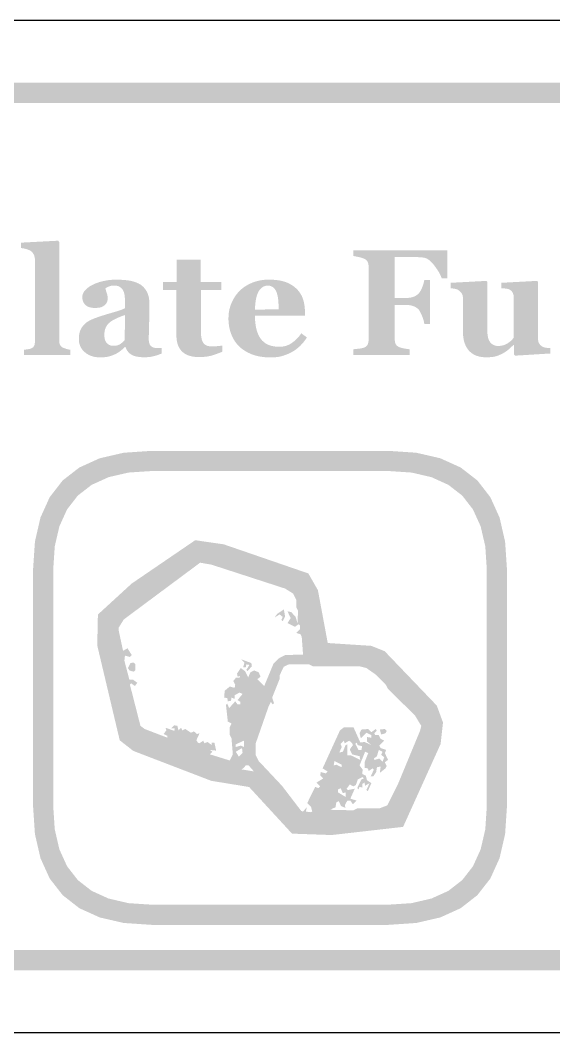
# Model space of a CAD drawing. Header units: millimetres. Extents: x 4 to 272, y 4 to 144.
# Drawn here: x 109.45 to 120.03, y 75.96 to 96.04 of the extents above; entities that cross this region are included whole.
import ezdxf

# ---------------------------------------------------------------- set-up
doc = ezdxf.new("R2010")
doc.units = ezdxf.units.MM
doc.layers.add('CUT', color=1, linetype='Continuous')
doc.layers.add('RASTER', color=7, linetype='Continuous')

msp = doc.modelspace()

# ---------------------------------------------------------------- hatches: boundary and pattern name
at = {"layer": 'RASTER'}
h = msp.add_hatch(color=7, dxfattribs=at)
h.paths.add_polyline_path([(73.2, 92.6), (73.234, 93.116), (73.338, 93.563), (73.509, 93.941), (73.75, 94.25), (74.059, 94.491), (74.438, 94.663), (74.884, 94.766), (75.4, 94.8), (132.6, 94.8), (133.116, 94.766), (133.563, 94.663), (133.941, 94.491), (134.25, 94.25), (134.491, 93.941), (134.663, 93.563), (134.766, 93.116), (134.8, 92.6), (134.8, 79.4), (134.766, 78.884), (134.663, 78.438), (134.491, 78.059), (134.25, 77.75), (133.941, 77.509), (133.563, 77.338), (133.116, 77.234), (132.6, 77.2), (75.4, 77.2), (74.884, 77.234), (74.438, 77.338), (74.059, 77.509), (73.75, 77.75), (73.509, 78.059), (73.338, 78.438), (73.234, 78.884), (73.2, 79.4)])
h.paths.add_polyline_path([(73.6, 92.6), (73.6, 79.4), (73.628, 78.978), (73.712, 78.613), (73.853, 78.303), (74.05, 78.05), (74.303, 77.853), (74.613, 77.712), (74.978, 77.628), (75.4, 77.6), (132.6, 77.6), (133.022, 77.628), (133.388, 77.712), (133.697, 77.853), (133.95, 78.05), (134.147, 78.303), (134.288, 78.613), (134.372, 78.978), (134.4, 79.4), (134.4, 92.6), (134.372, 93.022), (134.288, 93.388), (134.147, 93.697), (133.95, 93.95), (133.697, 94.147), (133.388, 94.288), (133.022, 94.372), (132.6, 94.4), (75.4, 94.4), (74.978, 94.372), (74.613, 94.288), (74.303, 94.147), (74.05, 93.95), (73.853, 93.697), (73.712, 93.388), (73.628, 93.022), (73.6, 92.6)], flags=0)
for points in [[(110.437, 89.4), (109.518, 89.4), (109.518, 89.507), (109.528, 89.508), (109.537, 89.508), (109.546, 89.509), (109.556, 89.51), (109.565, 89.511), (109.574, 89.512), (109.583, 89.513), (109.592, 89.514), (109.601, 89.515), (109.609, 89.517), (109.618, 89.518), (109.626, 89.52), (109.634, 89.522), (109.641, 89.524), (109.649, 89.526), (109.656, 89.529), (109.667, 89.534), (109.677, 89.539), (109.687, 89.544), (109.695, 89.55), (109.703, 89.557), (109.709, 89.564), (109.715, 89.571), (109.719, 89.579), (109.723, 89.588), (109.727, 89.597), (109.73, 89.607), (109.732, 89.618), (109.734, 89.629), (109.735, 89.641), (109.736, 89.653), (109.736, 89.667), (109.736, 91.29), (109.736, 91.303), (109.735, 91.317), (109.733, 91.33), (109.731, 91.343), (109.727, 91.356), (109.724, 91.369), (109.719, 91.381), (109.714, 91.393), (109.708, 91.404), (109.701, 91.415), (109.694, 91.425), (109.687, 91.435), (109.679, 91.444), (109.671, 91.452), (109.662, 91.459), (109.653, 91.465), (109.645, 91.47), (109.636, 91.475), (109.627, 91.48), (109.616, 91.484), (109.604, 91.489), (109.592, 91.493), (109.579, 91.498), (109.564, 91.502), (109.55, 91.506), (109.535, 91.51), (109.522, 91.513), (109.508, 91.516), (109.495, 91.518), (109.483, 91.52), (109.471, 91.522), (109.459, 91.523), (109.459, 91.629), (110.196, 91.668), (110.218, 91.644), (110.218, 89.686), (110.219, 89.672), (110.219, 89.66), (110.221, 89.648), (110.223, 89.637), (110.226, 89.626), (110.229, 89.616), (110.233, 89.606), (110.237, 89.598), (110.242, 89.59), (110.248, 89.582), (110.255, 89.575), (110.262, 89.568), (110.27, 89.561), (110.279, 89.555), (110.289, 89.55), (110.299, 89.545), (110.306, 89.542), (110.314, 89.539), (110.321, 89.536), (110.329, 89.533), (110.337, 89.53), (110.344, 89.527), (110.352, 89.524), (110.36, 89.522), (110.369, 89.519), (110.377, 89.517), (110.386, 89.515), (110.396, 89.513), (110.405, 89.511), (110.415, 89.509), (110.426, 89.508), (110.437, 89.507)], [(117.917, 90.923), (117.805, 90.923), (117.793, 90.954), (117.779, 90.985), (117.764, 91.017), (117.746, 91.049), (117.726, 91.081), (117.704, 91.114), (117.68, 91.148), (117.655, 91.182), (117.628, 91.214), (117.601, 91.243), (117.575, 91.267), (117.55, 91.288), (117.524, 91.305), (117.499, 91.318), (117.475, 91.327), (117.45, 91.332), (117.439, 91.334), (117.426, 91.335), (117.413, 91.336), (117.399, 91.338), (117.384, 91.339), (117.368, 91.34), (117.351, 91.341), (117.333, 91.342), (117.315, 91.343), (117.297, 91.344), (117.28, 91.345), (117.263, 91.346), (117.246, 91.346), (117.23, 91.347), (117.214, 91.347), (117.198, 91.347), (116.875, 91.347), (116.875, 90.531), (117.081, 90.531), (117.103, 90.531), (117.124, 90.532), (117.144, 90.534), (117.163, 90.536), (117.182, 90.539), (117.2, 90.542), (117.217, 90.546), (117.233, 90.551), (117.249, 90.556), (117.265, 90.562), (117.28, 90.57), (117.294, 90.578), (117.308, 90.588), (117.322, 90.598), (117.335, 90.609), (117.348, 90.622), (117.357, 90.632), (117.366, 90.643), (117.375, 90.656), (117.384, 90.671), (117.393, 90.687), (117.401, 90.704), (117.41, 90.723), (117.419, 90.744), (117.427, 90.765), (117.434, 90.785), (117.441, 90.805), (117.446, 90.824), (117.451, 90.842), (117.455, 90.859), (117.458, 90.875), (117.46, 90.891), (117.572, 90.891), (117.572, 90.017), (117.46, 90.017), (117.458, 90.034), (117.455, 90.051), (117.451, 90.07), (117.446, 90.09), (117.44, 90.11), (117.433, 90.132), (117.424, 90.154), (117.415, 90.177), (117.405, 90.2), (117.396, 90.22), (117.387, 90.239), (117.378, 90.256), (117.37, 90.27), (117.362, 90.283), (117.355, 90.294), (117.348, 90.302), (117.337, 90.314), (117.325, 90.324), (117.313, 90.334), (117.299, 90.343), (117.285, 90.351), (117.271, 90.359), (117.255, 90.366), (117.239, 90.372), (117.222, 90.377), (117.205, 90.382), (117.186, 90.386), (117.167, 90.389), (117.147, 90.391), (117.126, 90.393), (117.104, 90.394), (117.081, 90.395), (116.875, 90.395), (116.875, 89.706), (116.875, 89.693), (116.876, 89.681), (116.877, 89.669), (116.879, 89.657), (116.882, 89.646), (116.886, 89.636), (116.89, 89.626), (116.894, 89.616), (116.9, 89.607), (116.906, 89.598), (116.914, 89.59), (116.923, 89.582), (116.933, 89.575), (116.944, 89.568), (116.956, 89.561), (116.97, 89.555), (116.978, 89.552), (116.987, 89.549), (116.997, 89.546), (117.008, 89.543), (117.019, 89.54), (117.032, 89.537), (117.045, 89.534), (117.058, 89.531), (117.072, 89.528), (117.087, 89.526), (117.101, 89.524), (117.115, 89.521), (117.129, 89.519), (117.143, 89.518), (117.156, 89.516), (117.17, 89.514), (117.17, 89.4), (116.05, 89.4), (116.05, 89.514), (116.061, 89.515), (116.073, 89.517), (116.086, 89.518), (116.099, 89.52), (116.114, 89.521), (116.129, 89.523), (116.145, 89.525), (116.163, 89.527), (116.18, 89.529), (116.195, 89.531), (116.209, 89.533), (116.222, 89.536), (116.234, 89.538), (116.244, 89.541), (116.253, 89.544), (116.261, 89.546), (116.273, 89.552), (116.285, 89.558), (116.296, 89.564), (116.305, 89.571), (116.314, 89.578), (116.322, 89.586), (116.328, 89.595), (116.334, 89.604), (116.339, 89.613), (116.343, 89.623), (116.346, 89.634), (116.349, 89.645), (116.352, 89.657), (116.353, 89.67), (116.354, 89.683), (116.354, 89.697), (116.354, 91.164), (116.354, 91.176), (116.353, 91.188), (116.352, 91.199), (116.35, 91.21), (116.347, 91.221), (116.344, 91.231), (116.34, 91.241), (116.336, 91.251), (116.331, 91.26), (116.325, 91.269), (116.317, 91.277), (116.308, 91.285), (116.298, 91.293), (116.287, 91.3), (116.274, 91.307), (116.261, 91.313), (116.25, 91.317), (116.239, 91.322), (116.226, 91.326), (116.213, 91.33), (116.199, 91.334), (116.184, 91.338), (116.169, 91.342), (116.152, 91.345), (116.136, 91.349), (116.121, 91.352), (116.106, 91.355), (116.093, 91.357), (116.081, 91.36), (116.069, 91.362), (116.059, 91.363), (116.05, 91.364), (116.05, 91.479), (117.917, 91.479)], [(113.454, 89.467), (113.43, 89.457), (113.406, 89.447), (113.382, 89.438), (113.357, 89.428), (113.332, 89.419), (113.306, 89.41), (113.28, 89.402), (113.253, 89.393), (113.226, 89.386), (113.197, 89.379), (113.167, 89.373), (113.135, 89.369), (113.101, 89.365), (113.067, 89.363), (113.03, 89.361), (112.993, 89.36), (112.937, 89.362), (112.886, 89.367), (112.838, 89.376), (112.794, 89.388), (112.753, 89.404), (112.716, 89.423), (112.683, 89.446), (112.654, 89.472), (112.628, 89.501), (112.605, 89.533), (112.586, 89.569), (112.571, 89.607), (112.559, 89.648), (112.55, 89.692), (112.545, 89.74), (112.543, 89.79), (112.543, 90.689), (112.279, 90.689), (112.279, 90.847), (112.549, 90.847), (112.549, 91.291), (113.025, 91.291), (113.025, 90.847), (113.435, 90.847), (113.435, 90.689), (113.028, 90.689), (113.028, 89.886), (113.029, 89.845), (113.031, 89.807), (113.035, 89.772), (113.04, 89.74), (113.046, 89.711), (113.055, 89.685), (113.064, 89.663), (113.075, 89.643), (113.089, 89.626), (113.104, 89.612), (113.122, 89.599), (113.142, 89.589), (113.164, 89.581), (113.189, 89.576), (113.217, 89.573), (113.246, 89.571), (113.256, 89.571), (113.268, 89.572), (113.28, 89.572), (113.293, 89.573), (113.308, 89.574), (113.323, 89.575), (113.339, 89.576), (113.356, 89.577), (113.373, 89.579), (113.388, 89.58), (113.403, 89.582), (113.416, 89.583), (113.427, 89.585), (113.438, 89.587), (113.446, 89.589), (113.454, 89.59)], [(119.959, 89.431), (119.261, 89.388), (119.239, 89.409), (119.239, 89.601), (119.23, 89.601), (119.218, 89.589), (119.205, 89.578), (119.193, 89.567), (119.181, 89.556), (119.169, 89.545), (119.157, 89.534), (119.145, 89.523), (119.133, 89.512), (119.12, 89.501), (119.108, 89.491), (119.094, 89.481), (119.08, 89.471), (119.066, 89.461), (119.051, 89.452), (119.035, 89.443), (119.019, 89.434), (119, 89.424), (118.982, 89.415), (118.964, 89.407), (118.946, 89.399), (118.929, 89.392), (118.912, 89.386), (118.894, 89.38), (118.878, 89.375), (118.86, 89.371), (118.841, 89.367), (118.819, 89.363), (118.796, 89.361), (118.771, 89.359), (118.744, 89.357), (118.715, 89.356), (118.684, 89.356), (118.63, 89.358), (118.579, 89.364), (118.532, 89.375), (118.488, 89.389), (118.447, 89.408), (118.41, 89.431), (118.376, 89.458), (118.344, 89.489), (118.317, 89.524), (118.293, 89.563), (118.273, 89.605), (118.256, 89.65), (118.243, 89.699), (118.234, 89.751), (118.228, 89.807), (118.227, 89.866), (118.227, 90.525), (118.226, 90.539), (118.225, 90.552), (118.223, 90.565), (118.221, 90.577), (118.218, 90.588), (118.214, 90.599), (118.21, 90.609), (118.205, 90.618), (118.199, 90.627), (118.193, 90.635), (118.186, 90.644), (118.179, 90.652), (118.171, 90.66), (118.163, 90.667), (118.155, 90.675), (118.146, 90.682), (118.138, 90.687), (118.13, 90.692), (118.122, 90.696), (118.112, 90.701), (118.103, 90.704), (118.092, 90.708), (118.081, 90.711), (118.07, 90.713), (118.058, 90.716), (118.047, 90.718), (118.036, 90.719), (118.025, 90.721), (118.015, 90.723), (118.004, 90.724), (117.995, 90.725), (117.985, 90.726), (117.985, 90.833), (118.695, 90.871), (118.711, 90.849), (118.711, 89.875), (118.712, 89.838), (118.715, 89.804), (118.72, 89.773), (118.726, 89.744), (118.734, 89.717), (118.744, 89.693), (118.756, 89.671), (118.769, 89.652), (118.784, 89.635), (118.801, 89.621), (118.819, 89.608), (118.838, 89.598), (118.858, 89.59), (118.88, 89.585), (118.904, 89.581), (118.928, 89.58), (118.954, 89.581), (118.979, 89.584), (119.003, 89.588), (119.027, 89.594), (119.05, 89.601), (119.072, 89.611), (119.094, 89.622), (119.115, 89.634), (119.135, 89.648), (119.154, 89.662), (119.171, 89.676), (119.187, 89.69), (119.201, 89.705), (119.214, 89.72), (119.226, 89.735), (119.236, 89.75), (119.236, 90.54), (119.236, 90.552), (119.235, 90.564), (119.233, 90.576), (119.231, 90.587), (119.228, 90.598), (119.225, 90.609), (119.221, 90.619), (119.217, 90.629), (119.212, 90.639), (119.206, 90.648), (119.2, 90.657), (119.193, 90.665), (119.186, 90.673), (119.178, 90.68), (119.17, 90.687), (119.161, 90.693), (119.154, 90.698), (119.147, 90.702), (119.138, 90.705), (119.129, 90.708), (119.119, 90.711), (119.109, 90.713), (119.098, 90.715), (119.086, 90.717), (119.073, 90.718), (119.061, 90.72), (119.049, 90.721), (119.036, 90.722), (119.023, 90.723), (119.011, 90.724), (118.998, 90.725), (118.985, 90.726), (118.985, 90.833), (119.696, 90.871), (119.718, 90.849), (119.718, 89.718), (119.718, 89.705), (119.719, 89.693), (119.721, 89.682), (119.723, 89.67), (119.726, 89.66), (119.729, 89.65), (119.733, 89.64), (119.738, 89.631), (119.744, 89.622), (119.75, 89.613), (119.756, 89.605), (119.764, 89.598), (119.771, 89.59), (119.78, 89.583), (119.789, 89.576), (119.798, 89.57), (119.806, 89.566), (119.813, 89.562), (119.822, 89.558), (119.83, 89.555), (119.84, 89.552), (119.85, 89.55), (119.86, 89.548), (119.871, 89.546), (119.882, 89.544), (119.893, 89.543), (119.904, 89.542), (119.915, 89.54), (119.926, 89.54), (119.937, 89.539), (119.948, 89.538), (119.959, 89.538)]]:
    msp.add_hatch(color=7, dxfattribs=at).paths.add_polyline_path(points)
h = msp.add_hatch(color=7, dxfattribs=at)
h.paths.add_polyline_path([(112.251, 89.431), (112.235, 89.424), (112.218, 89.417), (112.2, 89.411), (112.181, 89.404), (112.162, 89.398), (112.142, 89.391), (112.121, 89.385), (112.099, 89.379), (112.077, 89.374), (112.055, 89.369), (112.032, 89.365), (112.009, 89.362), (111.985, 89.359), (111.962, 89.358), (111.937, 89.356), (111.913, 89.356), (111.87, 89.357), (111.829, 89.359), (111.791, 89.364), (111.757, 89.369), (111.725, 89.377), (111.696, 89.386), (111.671, 89.397), (111.648, 89.41), (111.628, 89.424), (111.609, 89.439), (111.592, 89.456), (111.577, 89.475), (111.563, 89.494), (111.551, 89.516), (111.541, 89.538), (111.532, 89.563), (111.523, 89.563), (111.511, 89.55), (111.499, 89.539), (111.487, 89.527), (111.475, 89.516), (111.463, 89.506), (111.451, 89.496), (111.439, 89.487), (111.427, 89.478), (111.416, 89.469), (111.404, 89.461), (111.392, 89.453), (111.38, 89.445), (111.367, 89.438), (111.355, 89.431), (111.342, 89.424), (111.329, 89.418), (111.311, 89.41), (111.295, 89.403), (111.278, 89.396), (111.261, 89.39), (111.245, 89.384), (111.228, 89.379), (111.212, 89.374), (111.196, 89.37), (111.179, 89.366), (111.161, 89.363), (111.141, 89.361), (111.12, 89.358), (111.097, 89.357), (111.072, 89.356), (111.046, 89.355), (111.018, 89.355), (110.976, 89.356), (110.936, 89.361), (110.898, 89.369), (110.861, 89.38), (110.825, 89.394), (110.791, 89.411), (110.759, 89.431), (110.728, 89.455), (110.7, 89.481), (110.675, 89.509), (110.655, 89.539), (110.638, 89.572), (110.625, 89.606), (110.615, 89.642), (110.61, 89.68), (110.608, 89.721), (110.608, 89.744), (110.61, 89.767), (110.612, 89.788), (110.615, 89.809), (110.618, 89.829), (110.623, 89.848), (110.628, 89.866), (110.634, 89.883), (110.641, 89.899), (110.649, 89.915), (110.657, 89.93), (110.666, 89.945), (110.676, 89.96), (110.686, 89.974), (110.697, 89.988), (110.709, 90.001), (110.72, 90.012), (110.732, 90.023), (110.744, 90.033), (110.756, 90.043), (110.769, 90.053), (110.783, 90.062), (110.797, 90.07), (110.811, 90.078), (110.825, 90.086), (110.84, 90.093), (110.856, 90.101), (110.871, 90.108), (110.887, 90.115), (110.904, 90.122), (110.92, 90.129), (110.938, 90.135), (110.971, 90.147), (111.007, 90.16), (111.044, 90.172), (111.083, 90.185), (111.123, 90.197), (111.165, 90.21), (111.209, 90.223), (111.254, 90.236), (111.298, 90.249), (111.34, 90.261), (111.378, 90.273), (111.414, 90.285), (111.446, 90.296), (111.475, 90.308), (111.501, 90.318), (111.523, 90.329), (111.523, 90.469), (111.523, 90.479), (111.523, 90.489), (111.523, 90.5), (111.522, 90.512), (111.521, 90.524), (111.52, 90.537), (111.519, 90.551), (111.518, 90.566), (111.516, 90.581), (111.514, 90.595), (111.511, 90.608), (111.508, 90.621), (111.505, 90.634), (111.501, 90.645), (111.497, 90.657), (111.493, 90.667), (111.487, 90.679), (111.481, 90.69), (111.474, 90.7), (111.466, 90.71), (111.458, 90.72), (111.449, 90.729), (111.439, 90.738), (111.428, 90.746), (111.417, 90.754), (111.405, 90.76), (111.391, 90.766), (111.377, 90.77), (111.362, 90.774), (111.347, 90.776), (111.33, 90.778), (111.313, 90.778), (111.297, 90.778), (111.282, 90.777), (111.267, 90.776), (111.253, 90.774), (111.24, 90.771), (111.228, 90.768), (111.216, 90.764), (111.205, 90.76), (111.194, 90.756), (111.184, 90.751), (111.175, 90.746), (111.166, 90.742), (111.157, 90.737), (111.149, 90.732), (111.142, 90.728), (111.135, 90.723), (111.137, 90.715), (111.138, 90.706), (111.141, 90.696), (111.144, 90.686), (111.147, 90.674), (111.151, 90.662), (111.155, 90.648), (111.16, 90.633), (111.165, 90.618), (111.169, 90.604), (111.173, 90.589), (111.176, 90.574), (111.178, 90.56), (111.179, 90.546), (111.18, 90.532), (111.181, 90.518), (111.18, 90.511), (111.18, 90.504), (111.179, 90.497), (111.177, 90.49), (111.176, 90.482), (111.173, 90.473), (111.171, 90.465), (111.167, 90.455), (111.164, 90.446), (111.16, 90.438), (111.156, 90.43), (111.151, 90.422), (111.146, 90.415), (111.141, 90.408), (111.135, 90.402), (111.129, 90.396), (111.121, 90.389), (111.112, 90.382), (111.103, 90.376), (111.094, 90.37), (111.084, 90.365), (111.074, 90.36), (111.064, 90.355), (111.054, 90.351), (111.043, 90.347), (111.03, 90.344), (111.016, 90.341), (111.001, 90.339), (110.984, 90.337), (110.966, 90.336), (110.947, 90.335), (110.926, 90.335), (110.896, 90.335), (110.868, 90.338), (110.842, 90.343), (110.818, 90.349), (110.795, 90.358), (110.775, 90.368), (110.756, 90.38), (110.74, 90.394), (110.725, 90.409), (110.712, 90.426), (110.701, 90.443), (110.693, 90.462), (110.686, 90.482), (110.681, 90.503), (110.678, 90.525), (110.677, 90.548), (110.678, 90.569), (110.681, 90.588), (110.686, 90.608), (110.693, 90.626), (110.702, 90.644), (110.713, 90.662), (110.727, 90.679), (110.742, 90.696), (110.759, 90.712), (110.776, 90.727), (110.795, 90.741), (110.814, 90.755), (110.835, 90.768), (110.856, 90.781), (110.878, 90.792), (110.901, 90.803), (110.924, 90.814), (110.949, 90.824), (110.974, 90.833), (111, 90.842), (111.027, 90.851), (111.055, 90.858), (111.084, 90.865), (111.113, 90.871), (111.143, 90.877), (111.172, 90.882), (111.201, 90.886), (111.229, 90.89), (111.257, 90.892), (111.284, 90.894), (111.31, 90.895), (111.336, 90.896), (111.371, 90.895), (111.406, 90.895), (111.439, 90.893), (111.472, 90.891), (111.504, 90.889), (111.536, 90.886), (111.567, 90.883), (111.597, 90.879), (111.626, 90.874), (111.655, 90.868), (111.682, 90.861), (111.709, 90.853), (111.736, 90.844), (111.761, 90.833), (111.786, 90.822), (111.811, 90.809), (111.833, 90.796), (111.854, 90.781), (111.873, 90.764), (111.892, 90.746), (111.909, 90.727), (111.926, 90.706), (111.941, 90.684), (111.955, 90.66), (111.967, 90.635), (111.978, 90.608), (111.987, 90.579), (111.995, 90.548), (112.001, 90.516), (112.005, 90.481), (112.007, 90.445), (112.008, 90.406), (112.008, 90.364), (112.008, 90.32), (112.007, 90.274), (112.007, 90.225), (112.006, 90.175), (112.005, 90.123), (112.003, 90.07), (112.002, 90.014), (112, 89.959), (111.999, 89.91), (111.998, 89.865), (111.997, 89.826), (111.996, 89.791), (111.996, 89.761), (111.995, 89.735), (111.995, 89.715), (111.995, 89.699), (111.996, 89.684), (111.998, 89.669), (112, 89.656), (112.003, 89.643), (112.006, 89.632), (112.01, 89.621), (112.015, 89.611), (112.02, 89.602), (112.026, 89.593), (112.033, 89.585), (112.04, 89.578), (112.048, 89.571), (112.057, 89.565), (112.066, 89.559), (112.076, 89.554), (112.082, 89.551), (112.09, 89.549), (112.098, 89.546), (112.108, 89.544), (112.118, 89.543), (112.129, 89.542), (112.141, 89.541), (112.154, 89.54), (112.167, 89.539), (112.18, 89.539), (112.193, 89.539), (112.205, 89.538), (112.217, 89.538), (112.229, 89.538), (112.24, 89.538), (112.251, 89.538)])
h.paths.add_polyline_path([(111.523, 90.194), (111.503, 90.187), (111.483, 90.18), (111.462, 90.172), (111.442, 90.164), (111.421, 90.156), (111.401, 90.148), (111.381, 90.139), (111.361, 90.13), (111.341, 90.121), (111.322, 90.112), (111.305, 90.103), (111.288, 90.093), (111.272, 90.084), (111.256, 90.074), (111.242, 90.065), (111.229, 90.055), (111.216, 90.044), (111.203, 90.033), (111.192, 90.021), (111.181, 90.008), (111.17, 89.995), (111.161, 89.98), (111.152, 89.966), (111.144, 89.95), (111.137, 89.934), (111.131, 89.917), (111.125, 89.899), (111.121, 89.881), (111.118, 89.862), (111.115, 89.842), (111.114, 89.821), (111.113, 89.8), (111.114, 89.772), (111.117, 89.747), (111.121, 89.723), (111.126, 89.701), (111.134, 89.682), (111.143, 89.664), (111.153, 89.648), (111.165, 89.634), (111.179, 89.622), (111.193, 89.612), (111.208, 89.603), (111.223, 89.596), (111.24, 89.59), (111.257, 89.586), (111.275, 89.584), (111.293, 89.583), (111.313, 89.584), (111.332, 89.585), (111.35, 89.588), (111.367, 89.591), (111.383, 89.596), (111.398, 89.602), (111.413, 89.608), (111.426, 89.616), (111.439, 89.625), (111.451, 89.634), (111.463, 89.643), (111.475, 89.653), (111.486, 89.663), (111.497, 89.674), (111.507, 89.686), (111.518, 89.697)], flags=0)
h = msp.add_hatch(color=7, dxfattribs=at)
h.paths.add_polyline_path([(115.131, 89.75), (115.118, 89.729), (115.104, 89.709), (115.09, 89.689), (115.075, 89.669), (115.059, 89.649), (115.042, 89.63), (115.025, 89.611), (115.008, 89.593), (114.989, 89.574), (114.97, 89.557), (114.95, 89.54), (114.93, 89.524), (114.909, 89.508), (114.888, 89.494), (114.866, 89.479), (114.843, 89.466), (114.818, 89.452), (114.794, 89.44), (114.769, 89.428), (114.744, 89.417), (114.719, 89.407), (114.694, 89.398), (114.669, 89.389), (114.644, 89.382), (114.619, 89.375), (114.592, 89.369), (114.565, 89.364), (114.536, 89.36), (114.507, 89.357), (114.477, 89.355), (114.446, 89.354), (114.414, 89.353), (114.36, 89.354), (114.309, 89.357), (114.259, 89.362), (114.212, 89.369), (114.166, 89.377), (114.122, 89.388), (114.08, 89.4), (114.039, 89.415), (114.001, 89.431), (113.964, 89.448), (113.929, 89.467), (113.896, 89.487), (113.864, 89.508), (113.834, 89.531), (113.806, 89.555), (113.779, 89.58), (113.754, 89.607), (113.731, 89.635), (113.71, 89.663), (113.69, 89.694), (113.671, 89.725), (113.655, 89.757), (113.64, 89.791), (113.626, 89.826), (113.614, 89.861), (113.604, 89.898), (113.595, 89.935), (113.588, 89.973), (113.583, 90.012), (113.579, 90.051), (113.576, 90.091), (113.576, 90.132), (113.577, 90.17), (113.579, 90.206), (113.583, 90.243), (113.589, 90.279), (113.597, 90.314), (113.607, 90.35), (113.618, 90.384), (113.631, 90.419), (113.645, 90.453), (113.661, 90.485), (113.678, 90.517), (113.697, 90.548), (113.717, 90.578), (113.739, 90.607), (113.762, 90.635), (113.787, 90.663), (113.812, 90.688), (113.84, 90.712), (113.869, 90.735), (113.899, 90.757), (113.931, 90.777), (113.965, 90.796), (114.001, 90.814), (114.038, 90.831), (114.076, 90.846), (114.116, 90.859), (114.157, 90.87), (114.198, 90.879), (114.241, 90.887), (114.285, 90.892), (114.331, 90.895), (114.377, 90.896), (114.427, 90.895), (114.475, 90.892), (114.52, 90.889), (114.564, 90.883), (114.605, 90.876), (114.643, 90.868), (114.68, 90.857), (114.714, 90.846), (114.746, 90.833), (114.777, 90.819), (114.806, 90.803), (114.834, 90.786), (114.861, 90.769), (114.886, 90.75), (114.91, 90.729), (114.932, 90.708), (114.952, 90.687), (114.971, 90.664), (114.988, 90.641), (115.004, 90.617), (115.019, 90.592), (115.032, 90.566), (115.043, 90.539), (115.054, 90.511), (115.063, 90.483), (115.07, 90.454), (115.077, 90.424), (115.082, 90.395), (115.086, 90.365), (115.089, 90.335), (115.091, 90.304), (115.092, 90.273), (115.092, 90.178), (114.102, 90.178), (114.103, 90.105), (114.109, 90.037), (114.118, 89.973), (114.13, 89.913), (114.147, 89.859), (114.167, 89.808), (114.19, 89.762), (114.217, 89.721), (114.248, 89.684), (114.284, 89.652), (114.323, 89.625), (114.367, 89.603), (114.415, 89.586), (114.467, 89.574), (114.524, 89.567), (114.585, 89.564), (114.619, 89.565), (114.652, 89.569), (114.684, 89.575), (114.716, 89.583), (114.746, 89.594), (114.776, 89.606), (114.805, 89.622), (114.833, 89.64), (114.859, 89.659), (114.885, 89.68), (114.91, 89.702), (114.934, 89.725), (114.957, 89.75), (114.979, 89.775), (115, 89.802), (115.02, 89.831)])
h.paths.add_polyline_path([(114.572, 90.307), (114.572, 90.329), (114.571, 90.351), (114.571, 90.373), (114.57, 90.396), (114.568, 90.418), (114.567, 90.441), (114.565, 90.464), (114.563, 90.487), (114.561, 90.509), (114.558, 90.531), (114.555, 90.551), (114.551, 90.571), (114.547, 90.589), (114.542, 90.606), (114.538, 90.623), (114.532, 90.638), (114.526, 90.654), (114.519, 90.67), (114.511, 90.685), (114.503, 90.698), (114.494, 90.711), (114.485, 90.722), (114.475, 90.732), (114.464, 90.742), (114.453, 90.75), (114.441, 90.757), (114.429, 90.763), (114.415, 90.768), (114.401, 90.772), (114.387, 90.775), (114.371, 90.776), (114.355, 90.777), (114.327, 90.775), (114.301, 90.77), (114.277, 90.761), (114.254, 90.748), (114.232, 90.732), (114.211, 90.713), (114.192, 90.689), (114.175, 90.663), (114.159, 90.632), (114.145, 90.597), (114.133, 90.558), (114.123, 90.515), (114.115, 90.468), (114.108, 90.416), (114.104, 90.361), (114.102, 90.301)], flags=0)
h = msp.add_hatch(color=7, dxfattribs=at)
h.paths.add_polyline_path([(109.7, 85.15), (109.737, 85.701), (109.847, 86.178), (110.03, 86.582), (110.287, 86.913), (110.618, 87.17), (111.022, 87.353), (111.499, 87.463), (112.05, 87.5), (116.75, 87.5), (117.301, 87.463), (117.778, 87.353), (118.182, 87.17), (118.513, 86.913), (118.77, 86.582), (118.953, 86.178), (119.063, 85.701), (119.1, 85.15), (119.1, 80.45), (119.063, 79.899), (118.953, 79.422), (118.77, 79.018), (118.512, 78.688), (118.182, 78.43), (117.778, 78.247), (117.301, 78.137), (116.75, 78.1), (112.05, 78.1), (111.499, 78.137), (111.022, 78.247), (110.618, 78.43), (110.288, 78.688), (110.03, 79.018), (109.847, 79.422), (109.737, 79.899), (109.7, 80.45)])
h.paths.add_polyline_path([(110.1, 85.15), (110.1, 80.45), (110.13, 79.993), (110.222, 79.597), (110.374, 79.262), (110.587, 78.988), (110.862, 78.774), (111.197, 78.622), (111.593, 78.53), (112.05, 78.5), (116.75, 78.5), (117.207, 78.53), (117.603, 78.622), (117.938, 78.774), (118.213, 78.988), (118.426, 79.262), (118.578, 79.597), (118.67, 79.993), (118.7, 80.45), (118.7, 85.15), (118.67, 85.607), (118.578, 86.003), (118.426, 86.338), (118.213, 86.613), (117.938, 86.826), (117.603, 86.978), (117.207, 87.07), (116.75, 87.1), (112.05, 87.1), (111.593, 87.07), (111.197, 86.978), (110.862, 86.826), (110.587, 86.613), (110.374, 86.338), (110.222, 86.003), (110.13, 85.607), (110.1, 85.15)], flags=0)
h = msp.add_hatch(color=7, dxfattribs=at)
h.paths.add_polyline_path([(112.916, 85.728), (113.48, 85.647), (115.16, 85.069), (115.35, 84.737), (115.545, 83.689), (116.41, 83.633), (116.675, 83.526), (117.708, 82.448), (117.831, 82.113), (117.784, 81.688), (117.04, 80.043), (115.622, 79.881), (114.836, 79.909), (113.985, 80.834), (113.235, 80.956), (111.687, 81.55), (111.419, 81.76), (110.973, 83.641), (110.986, 84.254), (111.657, 84.869)])
h.paths.add_polyline_path([(112.994, 85.393), (111.856, 84.618), (111.303, 84.111), (111.294, 83.676), (111.705, 81.943), (111.847, 81.831), (113.319, 81.267), (114.146, 81.132), (114.981, 80.224), (115.609, 80.201), (116.823, 80.34), (117.471, 81.773), (117.505, 82.073), (117.43, 82.274), (116.491, 83.255), (116.338, 83.317), (115.276, 83.386), (115.045, 84.625), (114.942, 84.806), (113.405, 85.335), (112.994, 85.393)], flags=0)
h = msp.add_hatch(color=7, dxfattribs=at)
h.paths.add_polyline_path([(113.024, 85.491), (113.087, 85.502), (113.6, 85.355), (114.809, 84.952), (115.004, 84.853), (115.139, 84.586), (115.311, 83.439), (116.312, 83.413), (116.47, 83.351), (116.763, 83.094), (116.887, 82.925), (117.422, 82.398), (117.532, 82.251), (117.595, 82.13), (117.595, 81.91), (116.873, 80.25), (116.605, 80.188), (115.726, 80.151), (115.652, 80.114), (114.993, 80.114), (114.725, 80.36), (114.674, 80.455), (114.505, 80.616), (114.454, 80.712), (113.977, 81.261), (113.919, 81.261), (113.867, 81.203), (113.673, 81.104), (113.453, 81.141), (111.914, 81.727), (111.72, 81.826), (111.646, 81.899), (111.547, 82.167), (111.327, 83.266), (111.218, 83.633), (111.181, 84.036), (111.28, 84.23), (111.39, 84.34), (112.709, 85.33)])
h.paths.add_polyline_path([(113.013, 85.282), (111.5, 84.157), (111.401, 83.999), (111.401, 83.926), (111.485, 83.534), (111.573, 83.585), (111.657, 83.45), (111.621, 83.413), (111.522, 83.439), (111.511, 83.34), (111.61, 82.962), (111.683, 82.962), (111.767, 82.9), (111.72, 82.837), (111.646, 82.889), (111.621, 82.863), (111.83, 82.046), (111.914, 81.984), (112.365, 81.811), (112.365, 81.848), (112.291, 81.885), (112.343, 81.958), (112.328, 82.009), (112.5, 81.947), (112.511, 81.995), (112.438, 81.995), (112.5, 82.057), (112.563, 82.046), (112.585, 81.958), (112.636, 82.009), (112.658, 81.958), (112.72, 81.984), (112.83, 81.91), (112.892, 81.936), (112.951, 81.885), (113.002, 81.899), (112.94, 81.764), (112.966, 81.716), (113.002, 81.701), (113.076, 81.753), (113.098, 81.701), (113.16, 81.727), (113.244, 81.665), (113.244, 81.716), (113.296, 81.716), (113.332, 81.555), (113.208, 81.569), (113.259, 81.533), (113.208, 81.481), (113.6, 81.36), (113.662, 81.481), (113.636, 81.8), (113.6, 81.874), (113.6, 82.02), (113.636, 82.093), (113.563, 82.13), (113.526, 82.46), (113.552, 82.486), (113.589, 82.398), (113.71, 82.533), (113.757, 82.471), (113.809, 82.471), (113.809, 82.522), (113.757, 82.559), (113.856, 82.68), (113.794, 82.706), (113.699, 82.654), (113.699, 82.581), (113.636, 82.607), (113.625, 82.544), (113.563, 82.533), (113.552, 82.596), (113.49, 82.607), (113.501, 82.742), (113.6, 82.826), (113.699, 82.801), (113.71, 82.863), (113.673, 82.936), (113.721, 82.999), (113.794, 82.999), (113.809, 83.035), (113.757, 83.021), (113.746, 83.083), (113.82, 83.193), (113.904, 83.131), (113.966, 83.01), (114.014, 83.109), (114.087, 83.145), (114.175, 83.109), (114.212, 83.021), (114.15, 82.973), (114.285, 82.837), (114.468, 83.277), (114.578, 83.387), (114.699, 83.45), (115.055, 83.461), (115.029, 83.816), (115.004, 83.864), (114.919, 83.889), (114.993, 83.963), (114.993, 84.036), (114.967, 84.062), (114.894, 84.01), (114.747, 84.084), (114.809, 84.183), (114.747, 84.318), (114.82, 84.303), (114.908, 84.208), (114.945, 84.084), (114.956, 84.329), (114.919, 84.402), (114.919, 84.549), (114.857, 84.67), (114.699, 84.769), (113.233, 85.245)], flags=0)
h.paths.add_polyline_path([(114.674, 84.355), (114.699, 84.219), (114.652, 84.12), (114.626, 84.146), (114.652, 84.208), (114.589, 84.256), (114.49, 84.194), (114.542, 84.267)], flags=0)
h.paths.add_polyline_path([(113.831, 83.365), (114.029, 83.292), (114.04, 83.23), (113.955, 83.131), (113.93, 83.156), (113.992, 83.255), (113.93, 83.266), (113.919, 83.204), (113.867, 83.204), (113.893, 83.303)], flags=0)
h.paths.add_polyline_path([(111.632, 83.292), (111.694, 83.303), (111.731, 83.266), (111.731, 83.156), (111.694, 83.12), (111.61, 83.145), (111.584, 83.193)], flags=0)
h.paths.add_polyline_path([(114.773, 83.266), (114.674, 83.219), (114.589, 83.046), (114.589, 82.973), (114.443, 82.607), (114.479, 82.497), (114.454, 82.471), (114.417, 82.522), (114.369, 82.423), (114.113, 81.69), (114.113, 81.47), (114.175, 81.349), (114.637, 80.858), (115.018, 80.36), (115.055, 80.345), (115.128, 80.433), (115.113, 80.345), (115.212, 80.334), (115.238, 80.345), (115.212, 80.444), (115.139, 80.517), (115.297, 80.836), (115.359, 80.811), (115.396, 80.847), (115.322, 80.921), (115.458, 81.005), (115.396, 81.067), (115.407, 81.13), (115.506, 81.104), (115.542, 81.141), (115.443, 81.203), (115.788, 81.958), (115.872, 82.02), (116.055, 82.02), (116.191, 81.716), (116.275, 81.727), (116.411, 81.665), (116.323, 81.738), (116.323, 81.826), (116.411, 81.811), (116.411, 81.863), (116.312, 81.91), (116.202, 81.8), (116.176, 81.899), (116.213, 81.973), (116.349, 81.984), (116.411, 81.921), (116.495, 81.984), (116.521, 81.958), (116.47, 81.899), (116.484, 81.863), (116.557, 81.863), (116.594, 81.789), (116.667, 81.753), (116.568, 81.654), (116.594, 81.606), (116.704, 81.569), (116.678, 81.507), (116.741, 81.371), (116.678, 81.324), (116.715, 81.25), (116.689, 81.203), (116.579, 81.115), (116.594, 81.24), (116.521, 81.225), (116.506, 81.13), (116.448, 81.042), (116.396, 81.042), (116.459, 81.177), (116.433, 81.203), (116.36, 81.152), (116.338, 81.203), (116.275, 81.214), (116.275, 81.324), (116.349, 81.507), (116.286, 81.533), (116.176, 81.261), (116.239, 81.177), (116.228, 81.093), (116.301, 81.056), (116.323, 80.968), (116.411, 80.91), (116.338, 80.748), (116.312, 80.774), (116.374, 80.91), (116.286, 80.858), (116.275, 80.921), (116.228, 80.895), (116.228, 80.822), (116.176, 80.836), (116.154, 80.785), (116.129, 80.811), (116.213, 80.983), (116.264, 81.005), (116.239, 81.031), (116.14, 80.983), (116.103, 80.873), (116.055, 80.847), (115.982, 80.884), (115.92, 80.8), (115.945, 80.774), (116.081, 80.8), (115.993, 80.602), (116.118, 80.565), (116.044, 80.492), (115.993, 80.565), (115.934, 80.565), (115.883, 80.47), (115.898, 80.419), (115.81, 80.455), (115.762, 80.554), (115.715, 80.528), (115.7, 80.433), (115.59, 80.382), (116.055, 80.371), (116.129, 80.408), (116.568, 80.408), (116.726, 80.47), (116.935, 80.884), (117.375, 81.947), (117.4, 82.046), (117.276, 82.251), (116.741, 82.779), (116.689, 82.874), (116.506, 83.057), (116.312, 83.193), (116.165, 83.23), (115.249, 83.23), (115.176, 83.266)], flags=0)
h.paths.add_polyline_path([(116.579, 81.973), (116.678, 81.984), (116.715, 81.947), (116.689, 81.899), (116.605, 81.874)], flags=0)
h.paths.add_polyline_path([(113.882, 81.753), (113.721, 81.679), (113.721, 81.628), (113.82, 81.654), (113.882, 81.628)], flags=0)
h.paths.add_polyline_path([(115.861, 81.753), (115.799, 81.69), (115.824, 81.628), (115.773, 81.518), (115.846, 81.533), (115.898, 81.665), (115.934, 81.679), (115.934, 81.459), (116.008, 81.459), (116.191, 81.371), (116.176, 81.445), (116.03, 81.481), (115.982, 81.58), (116.044, 81.665), (116.03, 81.701), (115.971, 81.753), (115.883, 81.701)], flags=0)
h.paths.add_polyline_path([(116.118, 81.716), (116.092, 81.69), (116.154, 81.569), (116.213, 81.569), (116.228, 81.643), (116.14, 81.665)], flags=0)
h.paths.add_polyline_path([(113.845, 81.606), (113.721, 81.533), (113.783, 81.434), (113.856, 81.507)], flags=0)
h.paths.add_polyline_path([(116.557, 81.569), (116.521, 81.445), (116.459, 81.397), (116.47, 81.371), (116.568, 81.397), (116.631, 81.335), (116.667, 81.423), (116.605, 81.47), (116.631, 81.533)], flags=0)
h.paths.add_polyline_path([(115.678, 81.349), (115.663, 81.261), (115.715, 81.276), (115.824, 81.225), (115.824, 81.276)], flags=0)
h.paths.add_polyline_path([(115.799, 80.811), (115.751, 80.785), (115.751, 80.726), (115.898, 80.638), (115.898, 80.726), (115.846, 80.712)], flags=0)

# ---------------------------------------------------------------- linework, layer by layer
at = {"layer": 'CUT'}
for points in [[(74.999, 96.04), (133.001, 96.04)], [(133.001, 75.96), (74.999, 75.96)]]:
    msp.add_lwpolyline(points, dxfattribs=at)

doc.saveas('drawing.dxf')
